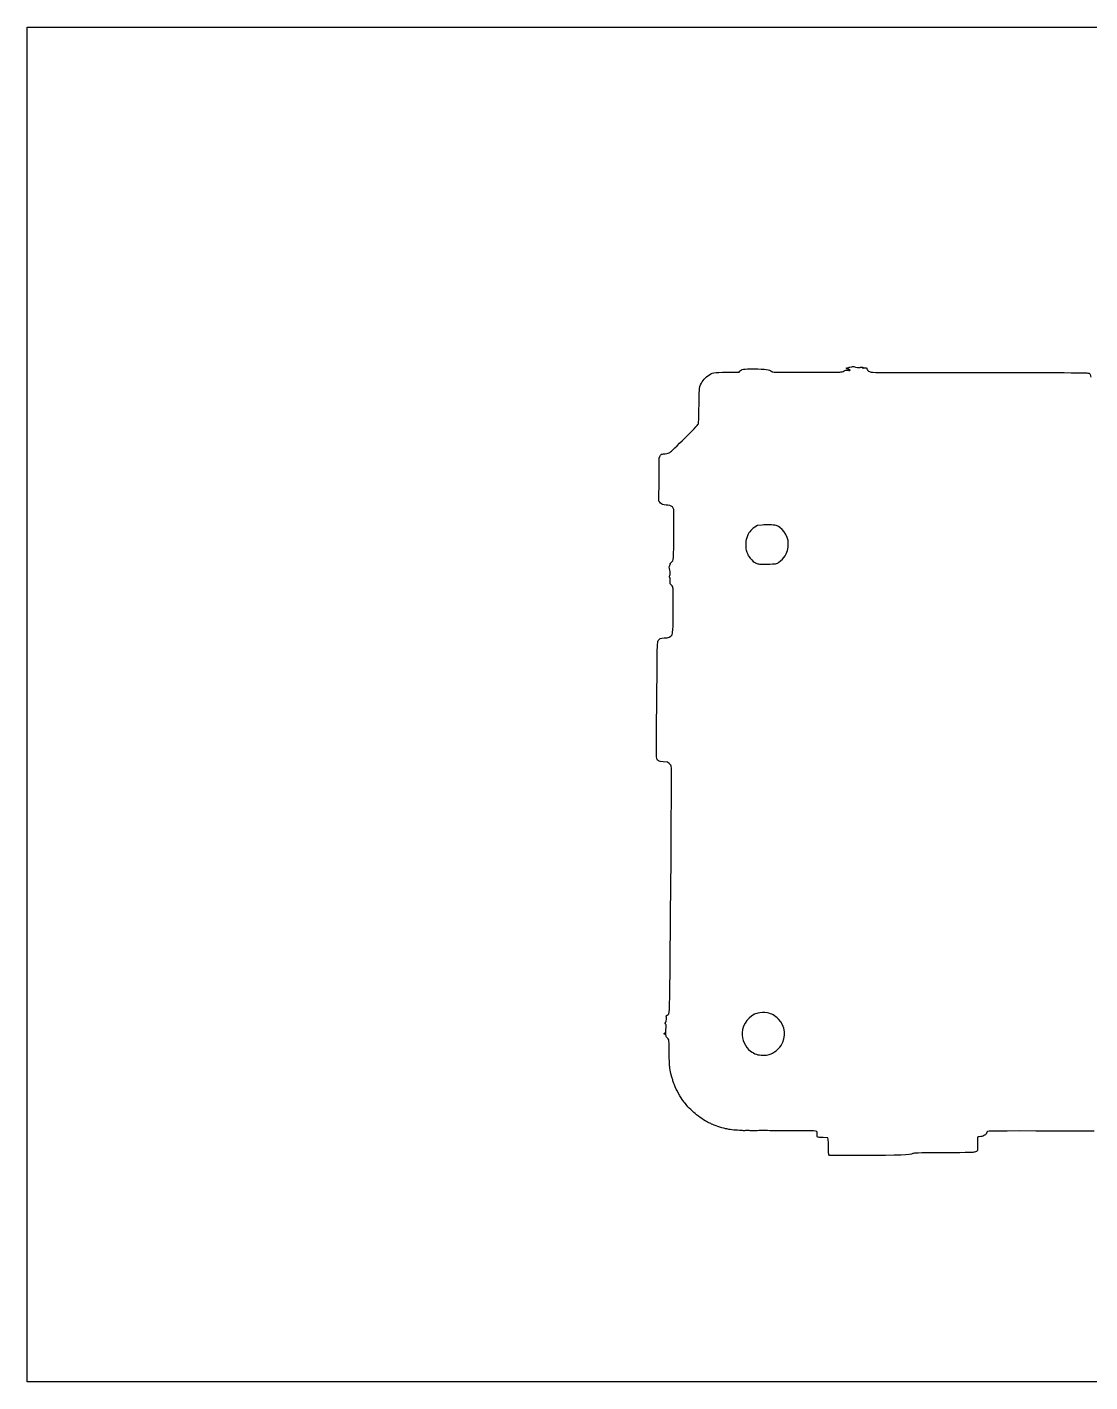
# Model space of a CAD drawing. Extents: x -171 to 832, y -60 to 309.
# Drawn here: x -171.2 to 117.9, y -59.7 to 308.9 of the extents above; entities that cross this region are included whole.
import ezdxf

# ---------------------------------------------------------------- set-up
doc = ezdxf.new("R2010")
doc.units = 0
doc.layers.add('Background', color=7, linetype='CONTINUOUS')
doc.layers.add('Mobo_Pics_Outline', color=7, linetype='CONTINUOUS')

msp = doc.modelspace()

# ---------------------------------------------------------------- linework, layer by layer
at = {"layer": 'Background', "color": 1}
msp.add_lwpolyline([(-171.241464, 308.858128), (831.615667, 308.858128), (831.615667, -59.713274), (-171.241464, -59.713274)], close=True, dxfattribs=at)
at = {"layer": 'Mobo_Pics_Outline', "color": 1}
for points in [[(19.307647, 214.957018), (22.461655, 214.995519), (22.717386, 215.287466)], [(0.91027, 179.586034), (0.674892, 179.925684), (0.69973, 185.75519), (0.724567, 191.584692), (0.924247, 192.026143)], [(4.730913, 172.021309), (4.769121, 177.604756), (4.575115, 177.983847)], [(28.735427, 173.398357), (27.507773, 173.313147), (26.792007, 172.826946)], [(3.450734, 108.531598), (2.981175, 108.898529), (1.841466, 108.992231)], [(46.728128, 6.351208), (46.667863, 6.692182), (45.324641, 6.747231)], [(87.56077, 6.940908), (87.363791, 6.899522), (87.384767, 5.058845)]]:
    msp.add_lwpolyline(points, dxfattribs=at)
for points in [[(32.349898, 162.842513)], [(2.187916, 34.83618)], [(30.66194, 29.365265)]]:
    msp.add_lwpolyline(points, close=True, dxfattribs=at)
for points in [[(11.835726, 211.09077), (12.278802, 212.32055), (13.026778, 213.339473), (13.983713, 214.01685)], [(13.983713, 214.01685), (15.194569, 214.873968), (15.394353, 214.909248), (19.307647, 214.957018)], [(22.717386, 215.287466), (23.163114, 215.796321), (23.667393, 215.873435), (26.510721, 215.867545)], [(26.510721, 215.867545), (29.735504, 215.860855), (30.654567, 215.725203), (31.374414, 215.149618)], [(31.374414, 215.149618), (31.590726, 214.976654), (31.659032, 214.97533), (40.623333, 214.970296)], [(40.623333, 214.970296), (45.590377, 214.967509), (49.88448, 214.993512), (50.165785, 215.028106)], [(50.165785, 215.028106), (50.70365, 215.094235), (51.03345, 215.224541), (51.275458, 215.466549)], [(51.275458, 215.466549), (51.403782, 215.594863), (51.48644, 215.600861), (51.974439, 215.51727)], [(52.290366, 215.751213), (52.004843, 215.751213), (51.595662, 215.951081), (51.635934, 216.070876)], [(51.635934, 216.070876), (51.656343, 216.131886), (51.81446, 216.17743), (52.005623, 216.17743)], [(51.974439, 215.51727), (52.617535, 215.407113), (52.882197, 215.455217), (52.633514, 215.637059)], [(52.005623, 216.17743), (52.189251, 216.17743), (52.339493, 216.211594), (52.339493, 216.253348)], [(52.633514, 215.637059), (52.547652, 215.699844), (52.393221, 215.751213), (52.290366, 215.751213)], [(52.339493, 216.253348), (52.339493, 216.295102), (52.483351, 216.352937), (52.659156, 216.381868)], [(52.659156, 216.381868), (53.176235, 216.466958), (53.232327, 216.480627), (53.341659, 216.548196)], [(53.341659, 216.548196), (53.398919, 216.583587), (53.570869, 216.554943), (53.723755, 216.484544)], [(53.723755, 216.484544), (54.18508, 216.27213), (55.408258, 216.114868), (55.408258, 216.267972)], [(55.408258, 216.267972), (55.408258, 216.375504), (56.151343, 216.370643), (56.218071, 216.262671)], [(56.180483, 216.177428), (56.13082, 216.177428), (56.0902, 216.13772), (56.0902, 216.089185)], [(56.0902, 216.089185), (56.0902, 216.028356), (56.141422, 216.028356), (56.255091, 216.089185)], [(56.218071, 216.262671), (56.247041, 216.215786), (56.23026, 216.177428), (56.180483, 216.177428)], [(56.255091, 216.089185), (56.345771, 216.13772), (56.571866, 216.177428), (56.757509, 216.177428)], [(56.757509, 216.177428), (57.075165, 216.177428), (57.106871, 216.153588), (57.295885, 215.772521)], [(57.295885, 215.772521), (57.454597, 215.452529), (57.58611, 215.323278), (57.922943, 215.156201)], [(57.922943, 215.156201), (58.472561, 214.883579), (58.543231, 214.881731), (68.322648, 214.884534)], [(68.322648, 214.884534), (72.5422, 214.885744), (76.876829, 214.88479), (77.95516, 214.882386)], [(77.95516, 214.882386), (87.860511, 214.860446), (104.928106, 214.862005), (105.403558, 214.884892)], [(105.403558, 214.884892), (106.098718, 214.918375), (115.588457, 214.830385), (116.783563, 214.779378)], [(116.783563, 214.779378), (117.22896, 214.760358), (117.652944, 214.720712), (117.725749, 214.691255)], [(117.725749, 214.691255), (117.977352, 214.589462), (118.147459, 214.166901), (118.147459, 213.643752)], [(11.582827, 205.948208), (11.652864, 210.350358), (11.666126, 210.620039), (11.835726, 211.09077)], [(11.459242, 201.01119), (11.486568, 201.171376), (11.542175, 203.393032), (11.582827, 205.948208)], [(7.733102, 197.062892), (10.831632, 200.145061), (11.417376, 200.765727), (11.459242, 201.01119)], [(3.67264, 193.146684), (3.883838, 193.28921), (5.711046, 195.051515), (7.733102, 197.062892)], [(0.924247, 192.026143), (1.034071, 192.26893), (1.18751, 192.524227), (1.265221, 192.593441)], [(1.265221, 192.593441), (1.356218, 192.674483), (1.741506, 192.749233), (2.347579, 192.803403)], [(2.347579, 192.803403), (3.180633, 192.877869), (3.332716, 192.917271), (3.67264, 193.146684)], [(1.341723, 179.117909), (1.233882, 179.188569), (1.039728, 179.399225), (0.91027, 179.586034)], [(3.11929, 178.758547), (2.495332, 178.762144), (1.612208, 178.940682), (1.341723, 179.117909)], [(4.575115, 177.983847), (4.313081, 178.495826), (3.827046, 178.754465), (3.11929, 178.758547)], [(32.546531, 173.267169), (31.736398, 173.43413), (30.074811, 173.491305), (28.735427, 173.398357)], [(34.193336, 172.19336), (33.179927, 173.087878), (33.070592, 173.159172), (32.546531, 173.267169)], [(4.021214, 163.219921), (4.714036, 163.935675), (4.672016, 163.414576), (4.730913, 172.021309)], [(24.573066, 169.94973), (24.300512, 169.145374), (24.278126, 168.99999), (24.27347, 168.003961)], [(26.792007, 172.826946), (25.51296, 171.958124), (25.050345, 171.358268), (24.573066, 169.94973)], [(35.284595, 165.576365), (36.375049, 167.875132), (35.913268, 170.675198), (34.193336, 172.19336)], [(24.27347, 168.003961), (24.268622, 166.969675), (24.28118, 166.89119), (24.593332, 166.00074)], [(24.593332, 166.00074), (24.772025, 165.491019), (25.00303, 164.9589), (25.106678, 164.818247)], [(3.547293, 162.167621), (3.639217, 162.202884), (3.668842, 162.281546), (3.636621, 162.404739)], [(3.636621, 162.404739), (3.605794, 162.522632), (3.640731, 162.628846), (3.733503, 162.699344)], [(3.753941, 162.812305), (3.680495, 162.813898), (3.790301, 162.981363), (4.021214, 163.219921)], [(3.733503, 162.699344), (3.84916, 162.787218), (3.853304, 162.81015), (3.753941, 162.812305)], [(25.106678, 164.818247), (25.443427, 164.361274), (26.438743, 163.326487), (26.541536, 163.326487)], [(26.541536, 163.326487), (26.596588, 163.326487), (26.794384, 163.221775), (26.981083, 163.093819)], [(26.981083, 163.093819), (27.183978, 162.954751), (27.491993, 162.839863), (27.746751, 162.808243)], [(27.746751, 162.808243), (28.237087, 162.747383), (31.96677, 162.775162), (32.349898, 162.842513)], [(32.349898, 162.842516), (32.836561, 162.928094), (33.092614, 163.074815), (33.738976, 163.638544)], [(33.738976, 163.638544), (34.608796, 164.397155), (34.896076, 164.757334), (35.284595, 165.576365)], [(3.544174, 161.548829), (3.372406, 161.893151), (3.373447, 162.100916), (3.547293, 162.167621)], [(3.651925, 159.115314), (3.54047, 159.184196), (3.567379, 159.635735), (3.702158, 159.958312)], [(3.702158, 159.958312), (3.844828, 160.299771), (3.764662, 161.106851), (3.544174, 161.548829)], [(3.697466, 158.254515), (3.711838, 158.703585), (3.691344, 159.090945), (3.651925, 159.115314)], [(3.853434, 157.292184), (3.686496, 157.425866), (3.673497, 157.506086), (3.697466, 158.254515)], [(4.492308, 156.349712), (4.427854, 156.727749), (4.272997, 156.956193), (3.853434, 157.292184)], [(4.535114, 150.156377), (4.589185, 151.244323), (4.556487, 155.973212), (4.492308, 156.349712)], [(4.48745, 145.077681), (4.557553, 145.951775), (4.583414, 147.092513), (4.55524, 148.067912)], [(4.55524, 148.067912), (4.530182, 148.935263), (4.521128, 149.875072), (4.535114, 150.156377)], [(3.464082, 142.925156), (4.290481, 143.266436), (4.352679, 143.397261), (4.48745, 145.077681)], [(0.176342, 134.087975), (0.205565, 140.475192), (0.244463, 141.437384), (0.493918, 141.943757)], [(0.493918, 141.943757), (0.761892, 142.487722), (1.093255, 142.636156), (2.131087, 142.677125)], [(2.131087, 142.677125), (2.751052, 142.701503), (3.063552, 142.759726), (3.464082, 142.925156)], [(0.122703, 128.973368), (0.140514, 129.231235), (0.164652, 131.5328), (0.176342, 134.087975)], [(0.03991, 119.272796), (0.067635, 124.350248), (0.104892, 128.715506), (0.122703, 128.973368)], [(0.086132, 109.748271), (0.015248, 109.963052), (0.002933, 112.500842), (0.03991, 119.272796)], [(1.841466, 108.992231), (0.555208, 109.097974), (0.258586, 109.225729), (0.086132, 109.748271)], [(4.090935, 107.22585), (3.954265, 108.125107), (3.943927, 108.146188), (3.450734, 108.531598)], [(4.035393, 95.302196), (4.13287, 97.973444), (4.17344, 106.682975), (4.090935, 107.22585)], [(3.876797, 71.561891), (3.988573, 78.387165), (4.073944, 92.042512), (4.014558, 93.597327)], [(4.014558, 93.597327), (4.002908, 93.902074), (4.012292, 94.669265), (4.035393, 95.302196)], [(3.792985, 62.398219), (3.812969, 65.844184), (3.85069, 69.967837), (3.876797, 71.561891)], [(3.707889, 51.614921), (3.734705, 54.099765), (3.772995, 58.952251), (3.792985, 62.398219)], [(2.945078, 40.055598), (3.603597, 40.444138), (3.584176, 40.14985), (3.707889, 51.614921)], [(27.540614, 40.612649), (25.223113, 39.942984), (23.451341, 37.706162), (23.3043, 35.264404)], [(30.176189, 40.684337), (29.398708, 40.83412), (28.193602, 40.801323), (27.540614, 40.612649)], [(33.215074, 38.988751), (32.24514, 39.971353), (31.384494, 40.451564), (30.176189, 40.684337)], [(2.481693, 37.646362), (2.304317, 37.770605), (2.316203, 37.980227), (2.510047, 38.14645)], [(2.604938, 36.685037), (2.650996, 37.463131), (2.64189, 37.534156), (2.481693, 37.646362)], [(2.510047, 38.14645), (2.623168, 38.243452), (2.808243, 39.638214), (2.707994, 39.638214)], [(2.707994, 39.638214), (2.53015, 39.638214), (2.677588, 39.897782), (2.945078, 40.055598)], [(33.913123, 31.826628), (35.365813, 34.126795), (35.075656, 37.103856), (33.215074, 38.988751)], [(2.187916, 34.836165), (2.084862, 34.939205), (2.128738, 35.186406), (2.258952, 35.236375)], [(2.386817, 35.032394), (2.386817, 34.790343), (2.309759, 34.714327), (2.187916, 34.83618)], [(2.258952, 35.236375), (2.354914, 35.273197), (2.386817, 35.222202), (2.386817, 35.032394)], [(2.580379, 34.653141), (2.547646, 35.364087), (2.553007, 35.807763), (2.604938, 36.685037)], [(2.916922, 33.919815), (2.644192, 34.185478), (2.597196, 34.287871), (2.580379, 34.653141)], [(3.332736, 33.364071), (3.278387, 33.499908), (3.091269, 33.749994), (2.916922, 33.919815)], [(3.46112, 29.835213), (3.441079, 32.059352), (3.399704, 33.196689), (3.332736, 33.364071)], [(23.3043, 35.264404), (23.194027, 33.433203), (24.132296, 31.405569), (25.606139, 30.290066)], [(3.578077, 26.255551), (3.527595, 26.427557), (3.478198, 27.939373), (3.46112, 29.835213)], [(25.606139, 30.290066), (26.676556, 29.479893), (27.626423, 29.167194), (29.042314, 29.158875)], [(30.66194, 29.365257), (31.027711, 29.481846), (31.442054, 29.655675), (31.582706, 29.751514)], [(31.582706, 29.751514), (31.723362, 29.847353), (31.970982, 29.99022), (32.132982, 30.069003)], [(32.132982, 30.069003), (32.578469, 30.285626), (33.538589, 31.233591), (33.913123, 31.826628)], [(3.665469, 25.654371), (3.665469, 25.821247), (3.626144, 26.091763), (3.578077, 26.255551)], [(29.042314, 29.158875), (29.834461, 29.154056), (30.110071, 29.189347), (30.66194, 29.365265)], [(4.42627, 22.419201), (4.176667, 23.140346), (3.665469, 25.314233), (3.665469, 25.654371)], [(4.732312, 21.481781), (4.65322, 21.739496), (4.515501, 22.161342), (4.42627, 22.419201)], [(6.996023, 17.134106), (6.272007, 18.146458), (5.014986, 20.560683), (4.732312, 21.481781)], [(7.752954, 16.111185), (7.722243, 16.134627), (7.381625, 16.594943), (6.996023, 17.134106)], [(8.060014, 15.728255), (7.921841, 15.915424), (7.783664, 16.087745), (7.752954, 16.111185)], [(10.911165, 12.982725), (10.004936, 13.675175), (8.520153, 15.104954), (8.060014, 15.728255)], [(14.107795, 10.855823), (13.708549, 10.995803), (12.183839, 12.010277), (10.911165, 12.982725)], [(15.007518, 10.444311), (14.700206, 10.604891), (14.295331, 10.790067), (14.107795, 10.855823)], [(18.585647, 9.218597), (17.82185, 9.372135), (15.608172, 10.130445), (15.007518, 10.444311)], [(19.733864, 8.986136), (19.358793, 9.062439), (18.842095, 9.16704), (18.585647, 9.218597)], [(21.566599, 8.772208), (20.933666, 8.813568), (20.108936, 8.909836), (19.733864, 8.986136)], [(23.404597, 8.645417), (23.026827, 8.673625), (22.199532, 8.730842), (21.566599, 8.772208)], [(24.398586, 8.678072), (24.230097, 8.631556), (23.782804, 8.616872), (23.404597, 8.645417)], [(25.202699, 8.661915), (24.857044, 8.731845), (24.611309, 8.736778), (24.398586, 8.678072)], [(26.723393, 8.61245), (26.069685, 8.57971), (25.520804, 8.597426), (25.202699, 8.661915)], [(30.815079, 8.631726), (29.12726, 8.6493), (27.286, 8.640797), (26.723393, 8.61245)], [(34.139574, 8.602756), (33.998919, 8.601052), (32.5029, 8.614094), (30.815079, 8.631726)], [(39.552537, 8.577527), (38.99327, 8.586315), (34.505779, 8.607178), (34.139574, 8.602756)], [(40.959054, 8.603039), (40.44333, 8.584897), (39.810396, 8.573502), (39.552537, 8.577527)], [(42.749167, 8.581779), (42.280328, 8.611486), (41.474775, 8.621011), (40.959054, 8.603039)], [(43.720968, 7.57635), (43.706511, 8.546224), (43.732307, 8.519494), (42.749167, 8.581779)], [(43.855444, 6.906849), (43.769356, 6.978283), (43.726779, 7.190342), (43.720968, 7.57635)], [(89.269809, 7.380153), (88.861263, 7.100317), (88.696434, 7.039956), (88.269231, 7.013701)], [(89.759959, 7.906975), (89.759106, 7.769835), (89.619531, 7.619698), (89.269809, 7.380153)], [(103.25444, 8.541564), (89.647911, 8.552336), (89.931484, 8.559422), (89.931484, 8.216206)], [(89.846246, 8.098767), (89.799361, 8.098767), (89.760526, 8.012452), (89.759959, 7.906975)], [(89.931484, 8.216206), (89.931484, 8.151633), (89.893131, 8.098767), (89.846246, 8.098767)], [(119.127373, 8.53986), (117.580204, 8.535042), (110.437379, 8.535892), (103.25444, 8.541564)], [(45.324641, 6.747231), (44.465014, 6.782465), (43.936067, 6.839923), (43.855444, 6.906849)], [(46.793324, 4.038758), (46.790623, 5.123072), (46.761293, 6.163673), (46.728128, 6.351208)], [(47.461742, 1.846877), (46.784446, 1.852546), (46.798889, 1.805264), (46.793324, 4.038758)], [(87.384767, 5.058845), (87.408862, 2.945358), (87.472613, 3.113501), (86.540023, 2.829044)], [(88.269231, 7.013701), (87.98792, 6.99641), (87.669125, 6.963642), (87.56077, 6.940908)], [(55.535692, 1.872955), (51.31614, 1.856798), (47.682862, 1.845176), (47.461742, 1.846877)], [(69.799088, 2.390978), (68.917419, 2.000974), (66.554484, 1.915157), (55.535692, 1.872955)], [(78.071148, 2.605788), (70.486481, 2.559044), (70.15985, 2.550569), (69.799088, 2.390978)], [(86.540023, 2.829044), (85.986128, 2.6601), (85.712148, 2.652871), (78.071148, 2.605788)]]:
    msp.add_open_spline(points, degree=3, dxfattribs=at)

doc.saveas('drawing.dxf')
